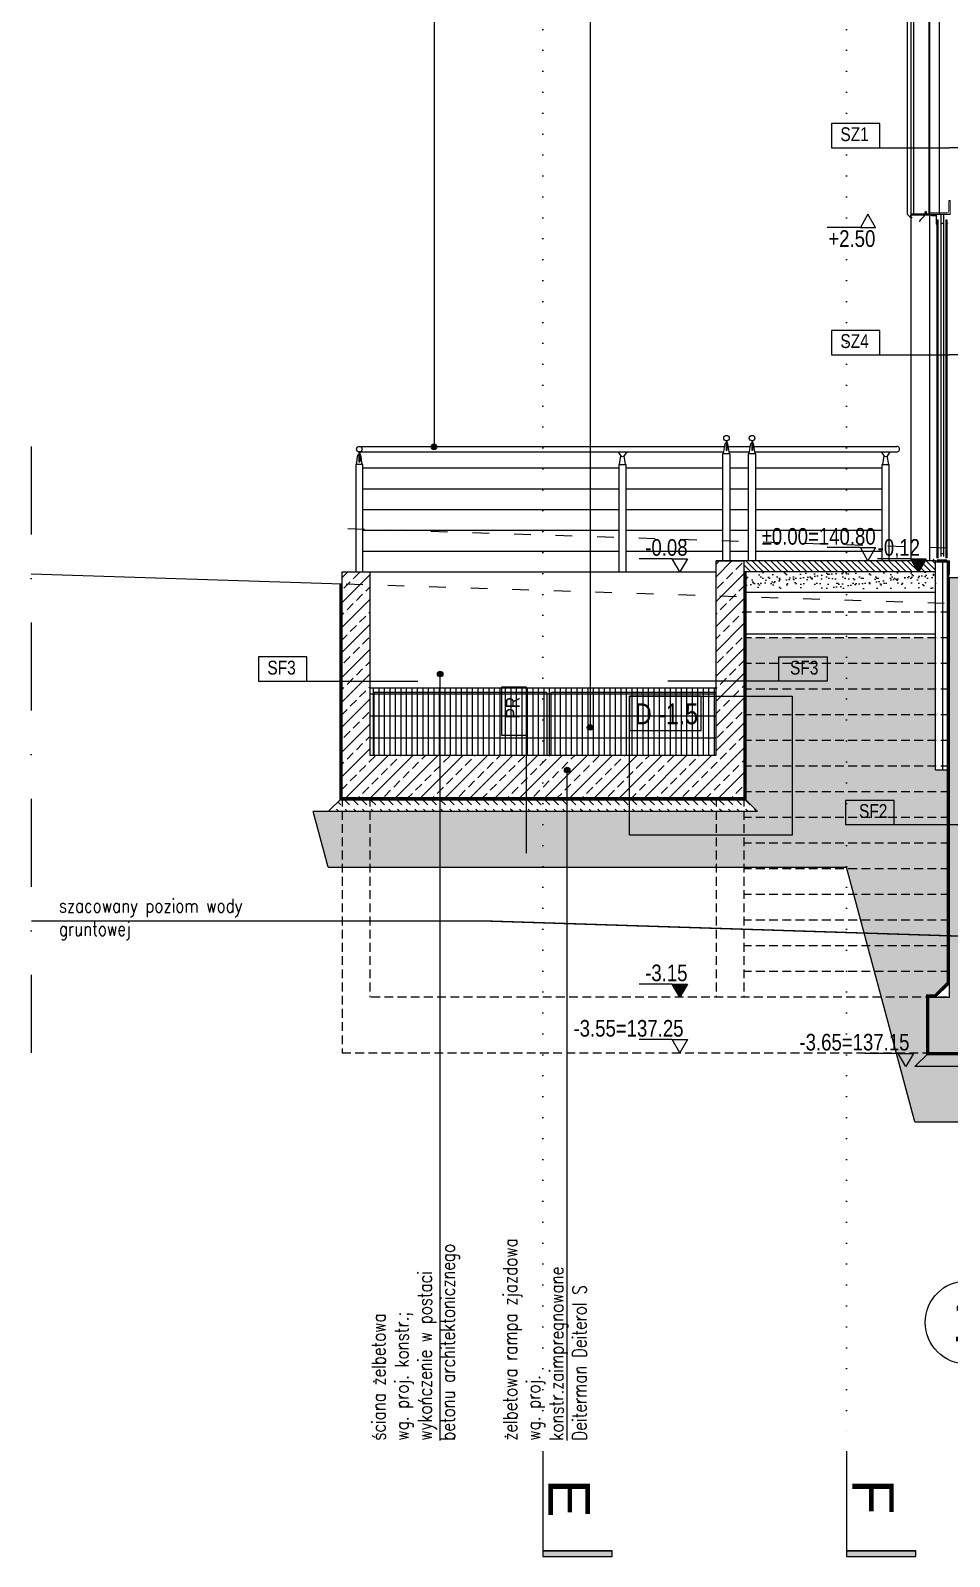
# Model space of a CAD drawing. Header units: millimetres. Extents: x 58205 to 122423, y 1055 to 94479.
# Drawn here: x 68170 to 68833, y 18461 to 19562 of the extents above; entities that cross this region are included whole.
import ezdxf

# ---------------------------------------------------------------- set-up
doc = ezdxf.new("R2010")
doc.units = ezdxf.units.MM
for name, pattern in [('ACAD_ISO03W100', [30, 12, -18]), ('ACAD_ISO07W100', [3, 0, -3]), ('DASHDOT', [25.4, 12.7, -6.35, 0, -6.35]), ('DASHED', [0.75, 0.5, -0.25]), ('HIDDEN', [9.525, 6.35, -3.175])]:
    doc.linetypes.add(name, pattern=pattern)
for name, color, linetype in [('+48_CIENKIE', 253, 'Continuous'), ('+48_HACZE', 253, 'Continuous'), ('+48_IZOLACJE', 4, 'Continuous'), ('+48_KOTY', 3, 'Continuous'), ('+48_MEBLE', 251, 'Continuous'), ('+48_OPISY', 3, 'Continuous'), ('+48_OPISY_ŚCIAN', 3, 'Continuous'), ('+48_OSIE', 8, 'Continuous'), ('+48_WEŁNA', 252, 'Continuous'), ('+48_WIDOK', 5, 'Continuous'), ('+48_ŻELBET', 242, 'Continuous'), ('1', 7, 'Continuous'), ('_przerywane', 8, 'DASHED'), ('SCHODY_', 2, 'Continuous'), ('WYMIARY', 6, 'Continuous')]:
    doc.layers.add(name, color=color, linetype=linetype)
doc.layers.add('m1-działowe', color=3, linetype='Continuous', lineweight=13)
doc.layers.add('SL', color=4, linetype='Continuous', lineweight=25)
doc.styles.get("Standard").update_dxf_attribs({"font": 'ARIAL.TTF'})
doc.styles.add('WRP_ARIAL', font='ARIAL.TTF', dxfattribs={"width": 0.8})
doc.linetypes.add('BATTING', pattern='A,0.00254,-2.54,[134,ltypeshp.shx,S=2.54,R=0,X=-2.54,Y=0],-5.08,[134,ltypeshp.shx,S=2.54,R=180,X=2.54,Y=0],-2.54', length=10.16254)
doc.linetypes.add('ZIGZAG', pattern='A,0.00254,-5.08,[131,ltypeshp.shx,S=5.08,R=0,X=-5.08,Y=0],-10.16,[131,ltypeshp.shx,S=5.08,R=180,X=5.08,Y=0],-5.08', length=20.32254)
pattern_1 = [(45, (5e-05, 4528.683), (-8.9802561, 8.9802561), []), (45, (8.98, 4528.683), (-8.9802561, 8.9802561), [6.35, -3.175])]
pattern_2 = [(135, (5e-05, 12723.3625), (-6.28617928, 4e-16), [4.445, -4.445])]

# ---------------------------------------------------------------- blocks, each defined once
blk = doc.blocks.new('SCIANA')
at = {"layer": '+48_OPISY_ŚCIAN', "ltscale": 5}
blk.add_line((-25, 0), (25, 0), dxfattribs=at)
blk.add_lwpolyline([(-60, 0), (-25, 0), (-25, 17.5), (-60, 17.5)], close=True, dxfattribs=at)
at = {"layer": '+48_OPISY_ŚCIAN', "ltscale": 5, "style": 'WRP_ARIAL', "width": 0.8}
blk.add_attdef('TYP', (-53.6, 4.8), '', height=10, dxfattribs=at)
blk = doc.blocks.new('OZN_OSI')
at = {"layer": '+48_OSIE', "linetype": 'Continuous', "ltscale": 5}
blk.add_circle((0, -30), 30, dxfattribs=at)
at = {"layer": '+48_OSIE', "linetype": 'Continuous', "ltscale": 5, "style": 'WRP_ARIAL', "width": 0.8}
blk.add_attdef('NR', (-23.3, -43.5), '', height=30, dxfattribs=at)
blk = doc.blocks.new('koty')
at = {"layer": '+48_KOTY', "color": 3, "ltscale": 5}
blk.add_line((70403.15, 11224.99), (70423.15, 11224.99), dxfattribs=at)
blk.add_lwpolyline([(70398.6, 11217.11), (70403.15, 11224.99), (70394.05, 11224.99)], close=True, dxfattribs=at)
at = {"layer": '+48_KOTY', "color": 3, "style": 'WRP_ARIAL', "width": 0.8}
blk.add_attdef('POZIOM', (70403.19, 11226.78), '', height=10, dxfattribs=at)

msp = doc.modelspace()

# ---------------------------------------------------------------- hatches: boundary and pattern name
at = {"layer": '+48_CIENKIE'}
h = msp.add_hatch(dxfattribs=at)
h.set_pattern_fill('GRATE', color=256, scale=5, angle=90, style=0)
h.set_pattern_definition([(90, (5e-05, 2351.1803), (-3.96875, 5e-15), []), (180, (5e-05, 2351.18), (-2e-14, -15.875), [])])
h.paths.add_polyline_path([(68414.484, 19039.201), (68664.488, 19039.201), (68664.488, 19087.451), (68414.484, 19087.451)])
at = {"layer": '+48_HACZE', "linetype": 'Continuous'}
h = msp.add_hatch(dxfattribs=at)
h.set_pattern_fill('ANSI33', color=256, scale=2, style=0)
h.set_pattern_definition(pattern_1)
h.paths.add_polyline_path([(68684.484, 19179.451), (68684.484, 19008.424), (68394.484, 19008.424), (68394.484, 19171.451), (68414.484, 19171.451), (68414.484, 19039.201), (68664.488, 19039.201), (68664.488, 19179.451)])
at = {"layer": '+48_HACZE'}
h = msp.add_hatch(dxfattribs=at)
h.set_pattern_fill('ANSI31', color=256, angle=90, style=0)
h.set_pattern_definition([(135, (5e-05, 4528.6835), (-2.24506403, -2.24506403), [])])
h.paths.add_polyline_path([(68684.484, 19179.451), (68684.484, 19171.451), (68822.984, 19171.451), (68822.984, 19179.451)])
at = {"layer": '+48_HACZE', "ltscale": 0.3}
h = msp.add_hatch(dxfattribs=at)
h.set_pattern_fill('AR-SAND', color=256, scale=0.15, style=0)
h.set_pattern_definition([(37.5, (5e-05, 12723.3625), (-0.2400047, 7.34119856), [0, -5.7912, 0, -6.477, 0, -6.19125]), (7.5, (5e-05, 12723.362), (6.7428492, 10.7523765), [0, -3.1242, 0, -5.2197, 0, -2.00025]), (327.5, (-4.686, 12723.3625), (11.86488555, 0.02155777), [0, -1.905, 0, -6.858, 0, -8.9535]), (317.5, (-4.686, 12723.362), (11.4533468, 3.3439398), [0, -0.9525, 0, -4.4958, 0, -5.1435])])
h.paths.add_polyline_path([(68685.984, 19160.922), (68685.984, 19159.451), (68822.984, 19159.451), (68822.984, 19160.922)])
h.paths.add_polyline_path([(68822.984, 19171.451), (68685.984, 19171.451), (68685.984, 19160.922), (68822.984, 19160.922)])
at = {"layer": '+48_HACZE', "linetype": 'Continuous'}
h = msp.add_hatch(dxfattribs=at)
h.set_pattern_fill('ANSI33', color=256, scale=2, style=0)
h.set_pattern_definition(pattern_1)
h.paths.add_polyline_path([(71252.984, 19167.451), (71277.984, 19167.451), (71277.984, 18864.451), (71292.984, 18864.451), (71292.984, 18824.451), (68817.984, 18824.451), (68817.984, 18864.451), (68832.984, 18864.451), (68832.984, 19167.451), (68857.984, 19167.451), (68857.984, 18864.451), (71252.984, 18864.451)])
at = {"layer": '+48_HACZE', "ltscale": 0.15}
h = msp.add_hatch(dxfattribs=at)
h.set_pattern_fill('AR-SAND', color=256, scale=0.5, style=0)
h.set_pattern_definition([(37.5, (5e-05, 4528.683), (-0.8000156, 24.470662), [0, -19.304, 0, -21.59, 0, -20.6375]), (7.5, (5e-05, 4528.683), (22.476164, 35.841255), [0, -10.414, 0, -17.399, 0, -6.6675]), (327.5, (-15.62, 4528.683), (39.5496185, 0.071859), [0, -6.35, 0, -22.86, 0, -29.845]), (317.5, (-15.62, 4528.683), (38.177823, 11.146466), [0, -3.175, 0, -14.986, 0, -17.145])])
h.paths.add_polyline_path([(71334.746, 18828.842), (71334.187, 18828.86, -0.24936379), (71325.896, 18824.451), (71312.657, 18824.451), (71312.657, 18802.01), (71265.484, 18802.01), (71265.484, 18774.451), (71320.171, 18774.451)])
h.paths.add_polyline_path([(71312.657, 18824.451), (71293.984, 18824.451), (71293.984, 18823.451), (71302.984, 18814.451), (71265.484, 18814.451), (71265.484, 18802.01), (71312.657, 18802.01)])
h.paths.add_polyline_path([(71265.484, 18814.451), (71185.332, 18814.451), (71185.332, 18802.01), (71265.484, 18802.01)], flags=17)
h.paths.add_polyline_path([(71265.484, 18802.01), (71185.332, 18802.01), (71185.332, 18814.451), (70685.484, 18814.451), (70685.484, 18774.451), (71265.484, 18774.451)])
h.paths.add_polyline_path([(70685.484, 18814.451), (70553.376, 18814.451), (70513.376, 18774.451), (70685.484, 18774.451)])
h.paths.add_polyline_path([(70539.234, 18814.451), (70479.234, 18814.451), (70479.234, 18814.451), (70429.234, 18814.451), (70369.234, 18814.451), (70399.234, 18784.451), (70509.234, 18784.451)], flags=17)
h.paths.add_polyline_path([(70553.376, 18814.451), (70539.234, 18814.451), (70509.234, 18784.451), (70399.234, 18784.451), (70369.234, 18814.451), (70355.091, 18814.451), (70395.091, 18774.451), (70513.376, 18774.451)])
h.paths.add_polyline_path([(70355.091, 18814.451), (70225.484, 18814.451), (70225.484, 18774.451), (70395.091, 18774.451)])
h.paths.add_polyline_path([(70225.484, 18814.451), (69717.126, 18814.451), (69705.484, 18802.809), (69705.484, 18774.451), (70225.484, 18774.451)])
h.paths.add_polyline_path([(69705.484, 18802.809), (69677.126, 18774.451), (69705.484, 18774.451)])
h.paths.add_polyline_path([(69705.484, 18802.809), (69705.484, 18814.451), (69702.984, 18814.451), (69672.984, 18784.451), (69532.984, 18784.451), (69502.984, 18814.451), (69488.841, 18814.451), (69528.841, 18774.451), (69677.126, 18774.451)])
h.paths.add_polyline_path([(69717.126, 18814.451), (69705.484, 18814.451), (69705.484, 18802.809)])
h.paths.add_polyline_path([(69702.984, 18814.451), (69642.984, 18814.451), (69642.984, 18814.451), (69562.984, 18814.451), (69502.984, 18814.451), (69532.984, 18784.451), (69672.984, 18784.451)], flags=17)
h.paths.add_polyline_path([(69488.841, 18814.451), (69285.484, 18814.451), (69285.484, 18774.451), (69528.841, 18774.451)])
h.paths.add_polyline_path([(69285.484, 18814.451), (68845.484, 18814.451), (68845.484, 18774.451), (69285.484, 18774.451)])
h.paths.add_polyline_path([(68845.484, 18814.451), (68807.984, 18814.451), (68816.965, 18823.432), (68816.965, 18824.451), (68794.586, 18824.451), (68807.984, 18774.451), (68845.484, 18774.451)])
h.paths.add_polyline_path([(68816.984, 18864.451), (68783.868, 18864.451), (68794.586, 18824.451), (68816.965, 18824.451)])
h.paths.add_polyline_path([(68831.984, 18882.98), (68778.903, 18882.98), (68783.868, 18864.451), (68816.984, 18864.451), (68816.984, 18865.451), (68822.569, 18865.451), (68831.984, 18874.865)])
h.paths.add_polyline_path([(68831.984, 18901.51), (68773.938, 18901.51), (68778.903, 18882.98), (68831.984, 18882.98)])
h.paths.add_polyline_path([(68831.984, 18908.837), (68771.457, 18910.772), (68773.938, 18901.51), (68831.984, 18901.51)])
h.paths.add_polyline_path([(68831.984, 18920.039), (68768.973, 18920.039), (68771.457, 18910.772), (68831.984, 18908.837)])
h.paths.add_polyline_path([(68831.984, 18938.569), (68764.008, 18938.569), (68768.973, 18920.039), (68831.984, 18920.039)])
h.paths.add_polyline_path([(68831.984, 18957.098), (68759.043, 18957.098), (68764.008, 18938.569), (68831.984, 18938.569)])
h.paths.add_polyline_path([(68831.984, 18975.627), (68684.484, 18975.627), (68684.484, 18958.424), (68758.688, 18958.424), (68759.043, 18957.098), (68831.984, 18957.098)])
h.paths.add_polyline_path([(68831.984, 18994.157), (68719.517, 18994.157), (68719.517, 18981.501), (68684.484, 18981.501), (68684.484, 18975.627), (68831.984, 18975.627)])
h.paths.add_polyline_path([(68831.984, 19012.686), (68719.517, 19012.686), (68719.517, 18994.157), (68831.984, 18994.157)])
h.paths.add_polyline_path([(68831.984, 19028.484), (68822.984, 19028.484), (68822.984, 19031.216), (68719.517, 19031.216), (68719.517, 19012.686), (68831.984, 19012.686)])
h.paths.add_polyline_path([(68822.984, 19049.745), (68719.517, 19049.745), (68719.517, 19031.216), (68822.984, 19031.216)])
h.paths.add_polyline_path([(68822.984, 19068.274), (68719.517, 19068.274), (68719.517, 19049.745), (68822.984, 19049.745)])
h.paths.add_polyline_path([(68822.984, 19086.804), (68685.484, 19086.804), (68685.484, 19081.613), (68719.517, 19081.613), (68719.517, 19068.274), (68822.984, 19068.274)])
h.paths.add_polyline_path([(68822.984, 19105.333), (68685.484, 19105.333), (68685.484, 19086.804), (68822.984, 19086.804)])
h.paths.add_polyline_path([(68822.984, 19123.863), (68685.484, 19123.863), (68685.484, 19105.333), (68822.984, 19105.333)])
h.paths.add_polyline_path([(68719.517, 19081.613), (68685.484, 19081.613), (68685.484, 19068.274), (68719.517, 19068.274)])
h.paths.add_polyline_path([(68719.517, 19068.274), (68685.484, 19068.274), (68685.484, 19049.745), (68719.517, 19049.745)])
h.paths.add_polyline_path([(68719.517, 19049.745), (68685.484, 19049.745), (68685.484, 19031.216), (68719.517, 19031.216)])
h.paths.add_polyline_path([(68719.517, 19031.216), (68685.484, 19031.216), (68685.484, 19012.686), (68719.517, 19012.686)])
h.paths.add_polyline_path([(68719.517, 19012.686), (68685.484, 19012.686), (68685.484, 19007.424), (68694.484, 18998.424), (68684.484, 18998.424), (68684.484, 18994.157), (68719.517, 18994.157)])
h.paths.add_polyline_path([(68719.517, 18994.157), (68684.484, 18994.157), (68684.484, 18981.501), (68719.517, 18981.501)], flags=17)
h.paths.add_polyline_path([(68684.484, 18981.501), (68664.484, 18981.501), (68664.484, 18958.424), (68684.484, 18958.424)])
h.paths.add_polyline_path([(68684.484, 18998.424), (68664.484, 18998.424), (68664.484, 18981.501), (68684.484, 18981.501)])
h.paths.add_polyline_path([(68664.484, 18998.424), (68602.044, 18998.424), (68602.044, 18981.501), (68664.484, 18981.501)])
h.paths.add_polyline_path([(68664.484, 18981.501), (68602.044, 18981.501), (68602.044, 18998.424), (68414.484, 18998.424), (68414.484, 18958.424), (68664.484, 18958.424)])
h.paths.add_polyline_path([(68414.484, 18998.424), (68394.484, 18998.424), (68394.484, 18958.424), (68414.484, 18958.424)])
h.paths.add_polyline_path([(68394.484, 18998.424), (68384.484, 18998.424), (68373.766, 18998.424), (68384.484, 18958.424), (68394.484, 18958.424)])
at = {"layer": '+48_HACZE'}
h = msp.add_hatch(dxfattribs=at)
h.set_pattern_fill('DASH', color=256, scale=1.4, angle=135, style=0)
h.set_pattern_definition(pattern_2)
h.paths.add_polyline_path([(68694.484, 18998.424), (68384.484, 18998.424), (68394.484, 19008.424), (68684.484, 19008.424)])
h = msp.add_hatch(dxfattribs=at)
h.set_pattern_fill('DASH', color=256, scale=1.4, angle=135, style=0)
h.set_pattern_definition(pattern_2)
edge = h.paths.add_edge_path()
edge.add_line((68817.984, 18824.451), (68807.984, 18814.451))
edge.add_line((68807.984, 18814.451), (71302.984, 18814.451))
edge.add_line((71302.984, 18814.451), (71292.984, 18824.451))
edge.add_line((71292.984, 18824.451), (68817.984, 18824.451))
at = {"layer": '+48_KOTY', "ltscale": 2}
h = msp.add_hatch(color=3, dxfattribs=at)
h.paths.add_polyline_path([(68813.369, 19176.268), (68816.049, 19180.911), (68805.129, 19180.911), (68807.81, 19176.268)])
h.paths.add_polyline_path([(68812.676, 19175.068), (68813.369, 19176.268), (68807.81, 19176.268), (68808.503, 19175.068)])
h.paths.add_polyline_path([(68810.589, 19171.454), (68812.676, 19175.068), (68808.503, 19175.068)])
h = msp.add_hatch(color=3, dxfattribs=at)
h.paths.add_polyline_path([(68635.551, 18869.268), (68632.871, 18873.911), (68643.791, 18873.911), (68641.11, 18869.268)])
h.paths.add_polyline_path([(68636.244, 18868.068), (68635.551, 18869.268), (68641.11, 18869.268), (68640.417, 18868.068)])
h.paths.add_polyline_path([(68638.331, 18864.454), (68636.244, 18868.068), (68640.417, 18868.068)])
at = {"layer": '+48_OPISY'}
h = msp.add_hatch(color=256, dxfattribs=at)
edge = h.paths.add_edge_path()
edge.add_arc((68460.888, 19261.661), 2, 810, 1170, ccw=False)
h = msp.add_hatch(color=256, dxfattribs=at)
edge = h.paths.add_edge_path()
edge.add_arc((68465.345, 19097.658), 2, 810, 1170, ccw=False)
h = msp.add_hatch(color=256, dxfattribs=at)
edge = h.paths.add_edge_path()
edge.add_arc((68573.528, 19059.205), 2, 810, 1170, ccw=False)
h = msp.add_hatch(color=256, dxfattribs=at)
edge = h.paths.add_edge_path()
edge.add_arc((68557.008, 19028.378), 2, 810, 1170, ccw=False)
at = {"layer": '+48_OPISY', "ltscale": 5}
for points in [[(68539.484, 18460.913), (68589.484, 18460.913), (68589.484, 18464.913), (68539.484, 18464.913)], [(68758.734, 18460.913), (68808.734, 18460.913), (68808.734, 18464.913), (68758.734, 18464.913)]]:
    msp.add_hatch(color=256, dxfattribs=at).paths.add_polyline_path(points)
at = {"layer": 'WYMIARY'}
h = msp.add_hatch(dxfattribs=at)
h.set_pattern_fill('AR-CONC', color=256, scale=0.0005, style=0)
h.set_pattern_definition([(50, (68728.195546, 19369.382226), (0.091092334, -0.007969543), [0.009525, -0.104775]), (355, (68728.19555, 19369.38223), (-0.01762141, 0.09552832), [0.00762, -0.08382]), (100.451, (68728.20314, 19369.38156), (0.07347125, 0.087558344), [0.008095, -0.089045]), (46.1842, (68728.19555, 19369.40763), (0.13553952, -0.02102116), [0.0142875, -0.1571625]), (96.6356, (68728.20684, 19369.40587), (0.11870212, 0.12371278), [0.0121425, -0.1335675]), (351.184, (68728.19555, 19369.40763), (0.1187023, 0.12371256), [0.01143, -0.12573]), (21, (68728.208246, 19369.401276), (0.07580744, -0.05113276), [0.009525, -0.104775]), (326, (68728.20825, 19369.40128), (0.030901014, 0.09209398), [0.00762, -0.08382]), (71.4514, (68728.21456, 19369.397015), (0.106708245, 0.04096143), [0.008095, -0.089045]), (37.5, (68728.195546, 19369.382226), (0.001544302, 0.042277519), [0, -0.082804, 0, -0.08509, 0, -0.0841375]), (7.5, (68728.195546, 19369.382226), (0.033409831, 0.050090287), [0, -0.048514, 0, -0.080899, 0, -0.0320675]), (327.5, (68728.167225, 19369.382226), (0.067795298, -0.002864372), [0, -0.03175, 0, -0.09906, 0, -0.131445]), (317.5, (68728.154525, 19369.382226), (0.07406459, 0.012713246), [0, -0.041275, 0, -0.065786, 0, -0.093345])])
h.paths.add_polyline_path([(68823.882, 19423.859, 0.08275169), (68823.672, 19423.77), (68823.672, 19423.71), (68823.589, 19423.121), (68823.667, 19423.121), (68823.667, 19423.026), (68823.61, 19422.926, -0.22266953), (68824.182, 19423.064), (68824.182, 19423.864, 0.05450416), (68824.032, 19423.878), (68824.032, 19423.489, -0.28556481), (68823.732, 19423.044, 0.12407522), (68823.882, 19423.489)])
h.paths.add_polyline_path([(68824.032, 19423.489), (68824.032, 19423.878, 0.05463657), (68823.882, 19423.859), (68823.882, 19423.489, -0.12407522), (68823.732, 19423.044, 0.28556481)], flags=17)
h = msp.add_hatch(dxfattribs=at)
h.set_pattern_fill('AR-CONC', color=256, scale=0.0005, style=0)
h.set_pattern_definition([(130, (68927.068605, 19369.382226), (-0.091092334, -0.007969543), [0.009525, -0.104775]), (185, (68927.0686, 19369.38223), (0.01762141, 0.09552832), [0.00762, -0.08382]), (79.549, (68927.06101, 19369.38156), (-0.07347125, 0.087558344), [0.008095, -0.089045]), (133.8158, (68927.0686, 19369.40763), (-0.13553952, -0.02102116), [0.0142875, -0.1571625]), (83.3644, (68927.05731, 19369.40587), (-0.11870212, 0.12371278), [0.0121425, -0.1335675]), (188.816, (68927.0686, 19369.40763), (-0.1187023, 0.12371256), [0.01143, -0.12573]), (159, (68927.055905, 19369.401276), (-0.07580744, -0.05113276), [0.009525, -0.104775]), (214, (68927.0559, 19369.40128), (-0.030901014, 0.09209398), [0.00762, -0.08382]), (108.5486, (68927.04959, 19369.397015), (-0.106708245, 0.04096143), [0.008095, -0.089045]), (142.5, (68927.068605, 19369.382226), (-0.001544302, 0.042277519), [0, -0.082804, 0, -0.08509, 0, -0.0841375]), (172.5, (68927.068605, 19369.382226), (-0.033409831, 0.050090287), [0, -0.048514, 0, -0.080899, 0, -0.0320675]), (212.5, (68927.096926, 19369.382226), (-0.067795298, -0.002864372), [0, -0.03175, 0, -0.09906, 0, -0.131445]), (222.5, (68927.109626, 19369.382226), (-0.07406459, 0.012713246), [0, -0.041275, 0, -0.065786, 0, -0.093345])])
h.paths.add_polyline_path([(68831.382, 19423.859, -0.08275169), (68831.592, 19423.77), (68831.592, 19423.71), (68831.675, 19423.121), (68831.597, 19423.121), (68831.597, 19423.026), (68831.654, 19422.926, 0.22266953), (68831.082, 19423.064), (68831.082, 19423.864, -0.05450416), (68831.232, 19423.878), (68831.232, 19423.489, 0.28556481), (68831.532, 19423.044, -0.12407522), (68831.382, 19423.489)])
h.paths.add_polyline_path([(68831.232, 19423.489), (68831.232, 19423.878, -0.05463657), (68831.382, 19423.859), (68831.382, 19423.489, 0.12407522), (68831.532, 19423.044, -0.28556481)], flags=17)
h = msp.add_hatch(dxfattribs=at)
h.set_pattern_fill('AR-CONC', color=256, scale=0.0005, style=0)
h.set_pattern_definition([(50, (68728.197084, 19144.38363), (0.091092334, -0.007969543), [0.009525, -0.104775]), (355, (68728.19708, 19144.38363), (-0.01762141, 0.09552832), [0.00762, -0.08382]), (100.451, (68728.204675, 19144.382965), (0.07347125, 0.087558344), [0.008095, -0.089045]), (46.1842, (68728.19708, 19144.40903), (0.13553952, -0.02102116), [0.0142875, -0.1571625]), (96.6356, (68728.20838, 19144.40728), (0.11870212, 0.12371278), [0.0121425, -0.1335675]), (351.184, (68728.19708, 19144.40903), (0.1187023, 0.12371256), [0.01143, -0.12573]), (21, (68728.209784, 19144.40268), (0.07580744, -0.05113276), [0.009525, -0.104775]), (326, (68728.20978, 19144.40268), (0.03090101, 0.09209398), [0.00762, -0.08382]), (71.4514, (68728.2161, 19144.39842), (0.106708245, 0.04096143), [0.008095, -0.089045]), (37.5, (68728.197084, 19144.38363), (0.001544302, 0.042277519), [0, -0.082804, 0, -0.08509, 0, -0.0841375]), (7.5, (68728.197084, 19144.38363), (0.033409831, 0.050090287), [0, -0.048514, 0, -0.080899, 0, -0.0320675]), (327.5, (68728.168763, 19144.38363), (0.067795298, -0.002864372), [0, -0.03175, 0, -0.09906, 0, -0.131445]), (317.5, (68728.156063, 19144.38363), (0.07406459, 0.012713246), [0, -0.041275, 0, -0.065786, 0, -0.093345])])
h.paths.add_polyline_path([(68824.184, 19184.744, -0.19817717), (68823.626, 19184.479), (68823.684, 19184.379), (68823.684, 19184.279), (68823.604, 19184.279), (68823.684, 19183.779, 0.10395376), (68824.184, 19183.719)])
h = msp.add_hatch(dxfattribs=at)
h.set_pattern_fill('AR-CONC', color=256, scale=0.0005, style=0)
h.set_pattern_definition([(130, (68927.07014, 19144.38363), (-0.091092334, -0.007969543), [0.009525, -0.104775]), (185, (68927.07014, 19144.38363), (0.01762141, 0.09552832), [0.00762, -0.08382]), (79.549, (68927.06255, 19144.382965), (-0.07347125, 0.087558344), [0.008095, -0.089045]), (133.8158, (68927.07014, 19144.40903), (-0.13553952, -0.02102116), [0.0142875, -0.1571625]), (83.3644, (68927.05885, 19144.40728), (-0.11870212, 0.12371278), [0.0121425, -0.1335675]), (188.816, (68927.07014, 19144.40903), (-0.1187023, 0.12371256), [0.01143, -0.12573]), (159, (68927.05744, 19144.40268), (-0.07580744, -0.05113276), [0.009525, -0.104775]), (214, (68927.05744, 19144.40268), (-0.03090101, 0.09209398), [0.00762, -0.08382]), (108.5486, (68927.05113, 19144.39842), (-0.106708245, 0.04096143), [0.008095, -0.089045]), (142.5, (68927.070143, 19144.38363), (-0.001544302, 0.042277519), [0, -0.082804, 0, -0.08509, 0, -0.0841375]), (172.5, (68927.070143, 19144.38363), (-0.033409831, 0.050090287), [0, -0.048514, 0, -0.080899, 0, -0.0320675]), (212.5, (68927.098464, 19144.38363), (-0.067795298, -0.002864372), [0, -0.03175, 0, -0.09906, 0, -0.131445]), (222.5, (68927.111164, 19144.38363), (-0.07406459, 0.012713246), [0, -0.041275, 0, -0.065786, 0, -0.093345])])
h.paths.add_polyline_path([(68831.084, 19184.744, 0.19817717), (68831.641, 19184.479), (68831.583, 19184.379), (68831.583, 19184.279), (68831.663, 19184.279), (68831.583, 19183.779, -0.10395376), (68831.084, 19183.719)])

# ---------------------------------------------------------------- linework, layer by layer
at = {"layer": '+48_CIENKIE'}
for p, q in [((68542.234, 19084.451), (68542.234, 19039.201)), ((68545.234, 19084.451), (68545.234, 19039.201))]:
    msp.add_line(p, q, dxfattribs=at)
for points in [[(68664.488, 19087.451), (68414.484, 19087.451)], [(68542.234, 19084.451), (68417.484, 19084.451), (68417.484, 19039.201)], [(68664.488, 19084.451), (68545.234, 19084.451)]]:
    msp.add_lwpolyline(points, dxfattribs=at)
at = {"layer": '+48_HACZE'}
for p, q in [((68807.234, 19429.151), (68807.734, 19429.151)), ((68807.234, 19429.051), (68807.734, 19429.051)), ((68808.034, 19429.151), (68810.534, 19429.151)), ((68808.034, 19429.051), (68810.534, 19429.051)), ((68810.834, 19429.151), (68811.334, 19429.151)), ((68810.834, 19429.051), (68811.334, 19429.051)), ((68811.634, 19429.151), (68812.134, 19429.151)), ((68811.634, 19429.051), (68812.134, 19429.051)), ((68812.434, 19429.151), (68812.934, 19429.151)), ((68812.434, 19429.051), (68812.934, 19429.051)), ((68813.234, 19429.151), (68813.734, 19429.151)), ((68813.234, 19429.051), (68813.734, 19429.051)), ((68814.034, 19429.151), (68814.534, 19429.151)), ((68814.034, 19429.051), (68814.534, 19429.051)), ((68814.834, 19429.151), (68815.334, 19429.151)), ((68814.834, 19429.051), (68815.334, 19429.051)), ((68816.056, 19431.487), (68814.896, 19430.537)), ((68815.634, 19429.151), (68816.134, 19429.151)), ((68815.634, 19429.051), (68816.134, 19429.051)), ((68816.056, 19431.487), (68816.499, 19430.054)), ((68816.434, 19429.151), (68816.934, 19429.151)), ((68816.434, 19429.051), (68816.934, 19429.051)), ((68817.234, 19429.151), (68817.734, 19429.151)), ((68817.234, 19429.051), (68817.734, 19429.051)), ((68818.484, 19429.051), (68818.484, 19179.451))]:
    msp.add_line(p, q, dxfattribs=at)
at = {"layer": '+48_HACZE', "color": 7}
msp.add_line((68832.484, 19434.049), (68832.401, 19434.162), dxfattribs=at)
at = {"layer": '+48_HACZE', "ltscale": 0.3}
for p, q in [((68822.984, 19156.451), (68684.484, 19156.451)), ((68822.984, 19126.451), (68684.484, 19126.451))]:
    msp.add_line(p, q, dxfattribs=at)
at = {"layer": '+48_HACZE', "color": 251, "linetype": 'HIDDEN'}
for p, q in [((68832.984, 19142.392), (68684.484, 19142.392)), ((68832.984, 19123.863), (68684.484, 19123.863)), ((68832.984, 19105.333), (68684.484, 19105.333)), ((68832.984, 19086.804), (68684.484, 19086.804)), ((68832.984, 19068.274), (68684.484, 19068.274)), ((68832.984, 19049.745), (68684.484, 19049.745)), ((68832.984, 19031.216), (68684.484, 19031.216)), ((68394.484, 19008.424), (68394.484, 18824.451)), ((68414.484, 19008.424), (68414.484, 18864.451)), ((68664.484, 19008.424), (68664.484, 18864.451)), ((68832.984, 19012.686), (68684.484, 19012.686)), ((68684.484, 19008.424), (68684.484, 18864.451)), ((68832.984, 18994.157), (68684.484, 18994.157)), ((68832.984, 18975.627), (68684.484, 18975.627)), ((68832.984, 18957.098), (68684.484, 18957.098)), ((68832.984, 18938.569), (68684.484, 18938.569)), ((68832.984, 18920.039), (68684.484, 18920.039)), ((68832.984, 18901.51), (68684.484, 18901.51)), ((68832.984, 18882.98), (68684.484, 18882.98)), ((68831.484, 18864.451), (68414.484, 18864.451)), ((68394.484, 18824.451), (68816.984, 18824.451))]:
    msp.add_line(p, q, dxfattribs=at)
at = {"layer": '+48_HACZE', "ltscale": 0.15}
for p, q in [((68384.484, 18958.424), (68373.766, 18998.424)), ((68384.484, 18998.424), (68373.766, 18998.424)), ((68807.984, 18774.451), (68758.688, 18958.424))]:
    msp.add_line(p, q, dxfattribs=at)
at = {"layer": '+48_HACZE', "linetype": 'ACAD_ISO03W100'}
for points in [[(71289.259, 19110.209), (68395.759, 19202.509)], [(71287.984, 19070.229), (68394.484, 19162.529)]]:
    msp.add_lwpolyline(points, dxfattribs=at)
at = {"layer": '+48_HACZE', "ltscale": 0.15}
for points in [[(68384.484, 18958.424), (68758.688, 18958.424)], [(68807.984, 18774.451), (71320.171, 18774.451)]]:
    msp.add_lwpolyline(points, dxfattribs=at)
at = {"layer": '+48_HACZE'}
msp.add_open_spline([(68811.599, 19424.029), (68811.712, 19424.885), (68812.226, 19425.701), (68813.497, 19426.878), (68815.216, 19428.584), (68815.782, 19430.54), (68816.056, 19431.487)], degree=3, knots=[3.74295322, 3.74295322, 3.74295322, 3.74295322, 5.53930932, 6.68326527, 9.77943994, 12.68652801, 12.68652801, 12.68652801, 12.68652801], dxfattribs=at)
at = {"layer": '+48_IZOLACJE'}
for p, q in [((68817.984, 19989.451), (68817.984, 19429.451)), ((68818.484, 19429.451), (68833.484, 19429.451))]:
    msp.add_line(p, q, dxfattribs=at)
at = {"layer": '+48_IZOLACJE', "linetype": 'ACAD_ISO03W100', "ltscale": 0.1, "const_width": 0.1}
for points in [[(68805.084, 19429.401), (68806.984, 19429.401)], [(68817.984, 19429.401), (68823.484, 19429.401)], [(68823.434, 19429.401), (68823.434, 19422.908)]]:
    msp.add_lwpolyline(points, dxfattribs=at)
at = {"layer": '+48_IZOLACJE', "linetype": 'ACAD_ISO03W100', "ltscale": 0.5, "const_width": 2}
msp.add_lwpolyline([(68393.484, 19162.561), (68393.484, 19007.424), (68685.484, 19007.424), (68685.484, 19171.451)], dxfattribs=at)
at = {"layer": '+48_IZOLACJE', "linetype": 'ACAD_ISO03W100', "ltscale": 0.5}
msp.add_lwpolyline([(68831.984, 19179.451, 2, 2, 0), (68831.984, 18874.865, 2, 2, 0), (68822.569, 18865.451, 2, 2, 0), (68816.984, 18865.451, 2, 2, 0), (68816.965, 18823.451, 2, 2, 0), (71293.984, 18823.451, 2, 2, 0), (71293.984, 18865.451, 2, 2, 0), (71288.398, 18865.451, 2, 2, 0), (71278.984, 18874.865, 2, 2, 0), (71278.984, 19170.651, 0, 0, 0)], format="xyseb", dxfattribs=at)
at = {"layer": '+48_IZOLACJE'}
msp.add_lwpolyline([(68831.984, 19103.459), (68832.984, 19103.459)], dxfattribs=at)
at = {"layer": '+48_MEBLE'}
for p, q in [((68804.984, 19427.001), (68804.984, 19179.451)), ((68406.984, 19261.951), (68670.664, 19261.951)), ((68671.738, 19265.966), (68671.738, 19258.951)), ((68672.238, 19265.966), (68672.238, 19258.951)), ((68673.312, 19261.951), (68689.164, 19261.951)), ((68690.238, 19265.966), (68690.238, 19258.951)), ((68690.738, 19265.966), (68690.738, 19258.951)), ((68691.812, 19261.951), (68794.984, 19261.951)), ((68406.734, 19257.966), (68406.734, 19250.951)), ((68406.734, 19250.951), (68407.234, 19250.951)), ((68406.984, 19257.951), (68670.017, 19257.951)), ((68407.234, 19257.966), (68407.234, 19250.951)), ((68594.484, 19171.451), (68594.484, 19248.951)), ((68594.484, 19248.951), (68599.484, 19248.951)), ((68599.484, 19171.451), (68599.484, 19248.951)), ((68672.238, 19258.951), (68671.738, 19258.951)), ((68673.959, 19257.951), (68688.517, 19257.951)), ((68690.738, 19258.951), (68690.238, 19258.951)), ((68692.459, 19257.951), (68794.995, 19257.951)), ((68784.484, 19179.451), (68784.484, 19248.951)), ((68784.484, 19248.951), (68789.484, 19248.951)), ((68789.484, 19179.451), (68789.484, 19248.951)), ((68409.484, 19246.451), (68594.484, 19246.451)), ((68599.484, 19246.451), (68669.488, 19246.451)), ((68674.488, 19246.451), (68687.988, 19246.451)), ((68692.988, 19246.451), (68784.484, 19246.451)), ((68409.484, 19231.451), (68594.484, 19231.451)), ((68599.484, 19231.451), (68669.488, 19231.451)), ((68674.488, 19231.451), (68687.988, 19231.451)), ((68692.988, 19231.451), (68784.484, 19231.451)), ((68409.484, 19216.451), (68594.484, 19216.451)), ((68599.484, 19216.451), (68669.488, 19216.451)), ((68674.488, 19216.451), (68687.988, 19216.451)), ((68692.988, 19216.451), (68784.484, 19216.451)), ((68409.484, 19201.451), (68594.484, 19201.451)), ((68599.484, 19201.451), (68669.488, 19201.451)), ((68674.488, 19201.451), (68687.988, 19201.451)), ((68692.988, 19201.451), (68784.484, 19201.451)), ((68409.484, 19186.451), (68594.484, 19186.451)), ((68599.484, 19186.451), (68669.488, 19186.451)), ((68674.488, 19186.451), (68687.988, 19186.451)), ((68692.988, 19186.451), (68784.484, 19186.451))]:
    msp.add_line(p, q, dxfattribs=at)
for points in [[(68599.984, 19257.951), (68597.975, 19254.951, -0.4595573), (68595.975, 19254.951), (68593.984, 19257.951)], [(68789.984, 19257.951), (68787.975, 19254.951, -0.4595573), (68785.975, 19254.951), (68783.984, 19257.951)]]:
    msp.add_lwpolyline(points, format="xyb", dxfattribs=at)
for points in [[(68594.843, 19248.951), (68595.845, 19255.147)], [(68599.108, 19248.951), (68598.106, 19255.145)], [(68784.843, 19248.951), (68785.845, 19255.147)], [(68789.108, 19248.951), (68788.106, 19255.145)]]:
    msp.add_lwpolyline(points, dxfattribs=at)
msp.add_arc((68794.984, 19259.951), 2, 269.6712, 90.001841, dxfattribs=at)
at = {"layer": '+48_OPISY', "linetype": 'ACAD_ISO07W100', "ltscale": 5}
for p, q in [((68539.484, 20317.896), (68539.484, 18536.913)), ((68758.734, 20317.896), (68758.734, 18536.913))]:
    msp.add_line(p, q, dxfattribs=at)
at = {"layer": '+48_OPISY'}
for p, q in [((68465.345, 18544.558), (68465.345, 19097.658)), ((68557.008, 18544.558), (68557.008, 19028.378))]:
    msp.add_line(p, q, dxfattribs=at)
at = {"layer": '+48_OPISY', "ltscale": 5}
for p, q in [((68539.484, 18536.913), (68539.484, 18460.913)), ((68758.734, 18536.913), (68758.734, 18460.913)), ((68539.484, 18464.913), (68589.484, 18464.913)), ((68539.484, 18460.913), (68589.484, 18460.913)), ((68758.734, 18464.913), (68808.734, 18464.913)), ((68758.734, 18460.913), (68808.734, 18460.913))]:
    msp.add_line(p, q, dxfattribs=at)
at = {"layer": '+48_OPISY'}
for points in [[(68460.888, 19929.863), (68460.888, 19261.661)], [(68573.528, 19929.863), (68573.528, 19059.205)]]:
    msp.add_lwpolyline(points, dxfattribs=at)
at = {"layer": '+48_OPISY', "ltscale": 5}
for points in [[(68539.484, 18536.913), (68539.484, 18460.913), (68589.484, 18460.913), (68589.484, 18464.913), (68539.484, 18464.913), (68539.484, 18460.913)], [(68758.734, 18536.913), (68758.734, 18460.913), (68808.734, 18460.913), (68808.734, 18464.913), (68758.734, 18464.913), (68758.734, 18460.913)]]:
    msp.add_lwpolyline(points, dxfattribs=at)
at = {"layer": '+48_OPISY'}
for centre in [(68460.888, 19261.661), (68465.345, 19097.658), (68573.528, 19059.205), (68557.008, 19028.378)]:
    msp.add_circle(centre, 2, dxfattribs=at)
at = {"layer": '+48_OPISY_ŚCIAN'}
for p, q in [((68867.812, 19477.45), (68832.812, 19477.45)), ((68867.812, 19328.153), (68832.812, 19328.153)), ((68419.2, 19092.534), (68449.2, 19092.534)), ((68659.772, 19092.534), (68629.772, 19092.534)), ((68527.453, 19003.406), (68527.453, 18968.406))]:
    msp.add_line(p, q, dxfattribs=at)
at = {"layer": '+48_WEŁNA', "linetype": 'BATTING', "ltscale": 0.7}
msp.add_line((68825.734, 19429.451), (68825.733, 19986.451), dxfattribs=at)
at = {"layer": '+48_WEŁNA', "linetype": 'ZIGZAG', "ltscale": 0.9}
msp.add_lwpolyline([(68827.985, 19179.451), (68827.981, 19028.484)], dxfattribs=at)
at = {"layer": '+48_WIDOK'}
for p, q in [((68804.984, 19987.451), (68804.984, 19429.451)), ((68818.484, 19989.451), (68818.484, 19429.451)), ((68802.484, 19984.951), (68802.484, 19429.501)), ((68804.984, 19427.001), (68802.484, 19429.501)), ((68807.234, 19429.151), (68807.234, 19429.051)), ((68807.734, 19429.151), (68807.734, 19429.051)), ((68808.034, 19429.151), (68808.034, 19429.051)), ((68810.534, 19429.151), (68810.534, 19429.051)), ((68810.834, 19429.151), (68810.834, 19429.051)), ((68811.334, 19429.151), (68811.334, 19429.051)), ((68811.634, 19429.151), (68811.634, 19429.051)), ((68812.134, 19429.151), (68812.134, 19429.051)), ((68812.434, 19429.151), (68812.434, 19429.051)), ((68812.934, 19429.151), (68812.934, 19429.051)), ((68813.234, 19429.151), (68813.234, 19429.051)), ((68813.734, 19429.151), (68813.734, 19429.051)), ((68814.034, 19429.151), (68814.034, 19429.051)), ((68814.534, 19429.151), (68814.534, 19429.051)), ((68814.834, 19429.151), (68814.834, 19429.051)), ((68815.334, 19429.151), (68815.334, 19429.051)), ((68815.634, 19429.151), (68815.634, 19429.051)), ((68816.134, 19429.151), (68816.134, 19429.051)), ((68816.434, 19429.151), (68816.434, 19429.051)), ((68816.934, 19429.151), (68816.934, 19429.051)), ((68817.234, 19429.151), (68817.234, 19429.051)), ((68817.734, 19429.151), (68817.734, 19429.051)), ((68817.984, 19429.351), (68817.984, 19429.251)), ((68818.284, 19429.351), (68818.384, 19429.351)), ((68671.738, 19263.951), (68670.988, 19263.951)), ((68672.988, 19263.951), (68672.238, 19263.951)), ((68690.238, 19263.951), (68689.488, 19263.951)), ((68691.488, 19263.951), (68690.738, 19263.951)), ((68405.984, 19255.951), (68406.734, 19255.951)), ((68407.234, 19255.951), (68407.984, 19255.951)), ((68414.484, 19171.451), (68664.488, 19171.451)), ((68822.984, 19179.451), (68664.488, 19179.451)), ((68664.488, 19171.451), (68664.488, 19179.451)), ((68822.984, 19171.451), (68684.484, 19171.451)), ((68394.484, 19162.529), (68170.126, 19169.686)), ((68822.984, 19028.484), (68831.984, 19028.484)), ((68822.984, 18864.451), (68832.984, 18874.451)), ((68807.984, 18814.451), (68817.984, 18824.451))]:
    msp.add_line(p, q, dxfattribs=at)
at = {"layer": '+48_WIDOK', "color": 2}
for p, q in [((68806.984, 19987.451), (68806.984, 19429.451)), ((68817.984, 19429.451), (68804.984, 19429.451))]:
    msp.add_line(p, q, dxfattribs=at)
at = {"layer": '+48_WIDOK', "linetype": 'DASHDOT', "ltscale": 5}
msp.add_line((68170.126, 19261.951), (68170.126, 18824.451), dxfattribs=at)
at = {"layer": '+48_WIDOK', "ltscale": 3}
msp.add_line((71302.984, 18814.451), (68807.984, 18814.451), dxfattribs=at)
at = {"layer": '+48_WIDOK'}
for points in [[(68804.984, 19429.451), (68804.984, 19427.001, 0.66817864), (68805.41, 19426.824), (68805.984, 19427.397)], [(68805.084, 19429.451), (68805.084, 19427.001, 0.66817864), (68805.34, 19426.895), (68805.913, 19427.468)], [(68805.184, 19427.001), (68805.184, 19428.951, -0.41421356), (68805.384, 19429.151), (68807.234, 19429.151)], [(68805.284, 19427.001), (68805.284, 19428.951, -0.41421356), (68805.384, 19429.051), (68807.234, 19429.051)], [(68817.984, 19429.351), (68822.684, 19429.351, -0.41421356), (68823.184, 19428.851), (68823.184, 19428.851, -0.41421356), (68822.684, 19428.351), (68820.534, 19428.351, -0.41421356), (68820.284, 19428.601), (68820.284, 19428.601, -0.41421356), (68820.534, 19428.851), (68821.284, 19428.851)], [(68817.984, 19429.251), (68822.684, 19429.251, -0.41421356), (68823.084, 19428.851, -0.41421356), (68822.684, 19428.451), (68820.534, 19428.451, -0.41421356), (68820.384, 19428.601, -0.41421356), (68820.534, 19428.751), (68821.284, 19428.751)], [(68823.284, 19429.351), (68823.284, 19422.608, 0.41421356), (68823.484, 19422.408), (68823.984, 19422.408)], [(68823.384, 19429.351), (68823.384, 19422.608, 0.41421356), (68823.484, 19422.508), (68823.984, 19422.508)]]:
    msp.add_lwpolyline(points, format="xyb", dxfattribs=at)
for points in [[(68807.734, 19429.151), (68808.034, 19429.151)], [(68807.734, 19429.051), (68808.034, 19429.051)], [(68810.534, 19429.151), (68810.834, 19429.151)], [(68810.534, 19429.051), (68810.834, 19429.051)], [(68811.334, 19429.151), (68811.634, 19429.151)], [(68811.334, 19429.051), (68811.634, 19429.051)], [(68812.134, 19429.151), (68812.434, 19429.151)], [(68812.134, 19429.051), (68812.434, 19429.051)], [(68812.934, 19429.151), (68813.234, 19429.151)], [(68812.934, 19429.051), (68813.234, 19429.051)], [(68813.734, 19429.151), (68814.034, 19429.151)], [(68813.734, 19429.051), (68814.034, 19429.051)], [(68814.534, 19429.151), (68814.834, 19429.151)], [(68814.534, 19429.051), (68814.834, 19429.051)], [(68815.334, 19429.151), (68815.634, 19429.151)], [(68815.334, 19429.051), (68815.634, 19429.051)], [(68816.134, 19429.151), (68816.434, 19429.151)], [(68816.134, 19429.051), (68816.434, 19429.051)], [(68816.934, 19429.151), (68817.234, 19429.151)], [(68816.934, 19429.051), (68817.234, 19429.051)], [(68817.734, 19429.151), (68822.684, 19429.151)], [(68817.734, 19429.051), (68822.684, 19429.051)], [(68669.855, 19256.951), (68670.988, 19263.951)], [(68674.121, 19256.951), (68672.988, 19263.951)], [(68688.355, 19256.951), (68689.488, 19263.951)], [(68692.621, 19256.951), (68691.488, 19263.951)], [(68409.484, 19171.451), (68409.484, 19248.951), (68404.484, 19248.951), (68404.484, 19171.451)], [(68404.851, 19248.951), (68405.984, 19255.951)], [(68409.117, 19248.951), (68407.984, 19255.951)], [(68669.488, 19179.451), (68669.488, 19256.951), (68674.488, 19256.951), (68674.488, 19179.451)], [(68687.988, 19179.451), (68687.988, 19256.951), (68692.988, 19256.951), (68692.988, 19179.451)], [(68822.984, 19028.484), (68822.984, 19179.451)], [(68684.484, 19008.424), (68694.484, 18998.424), (68384.484, 18998.424), (68394.484, 19008.424)]]:
    msp.add_lwpolyline(points, dxfattribs=at)
at = {"layer": '+48_WIDOK', "linetype": 'DASHED', "ltscale": 15, "const_width": 1}
msp.add_lwpolyline([(71610.98, 18820.013), (68499.916, 18919.451), (68170.126, 18919.451)], dxfattribs=at)
at = {"layer": '+48_WIDOK'}
for centre in [(68406.984, 19259.951), (68671.988, 19267.951), (68690.488, 19267.951)]:
    msp.add_circle(centre, 2, dxfattribs=at)
at = {"layer": '+48_ŻELBET', "linetype": 'Continuous'}
msp.add_lwpolyline([(68684.484, 19179.451), (68684.484, 19008.424), (68394.484, 19008.424), (68394.484, 19171.451), (68414.484, 19171.451), (68414.484, 19039.201), (68664.488, 19039.201), (68664.488, 19179.451)], close=True, dxfattribs=at)
msp.add_lwpolyline([(71277.984, 19167.451), (71277.984, 18864.451), (71292.984, 18864.451), (71292.984, 18824.451), (68817.984, 18824.451), (68817.984, 18864.451), (68832.984, 18864.451), (68832.984, 19167.451), (68970.984, 19167.451)], dxfattribs=at)
at = {"layer": '1', "color": 7, "linetype": 'Continuous'}
for p, q in [((68821.086, 19180.014), (68821.086, 19179.849)), ((68821.236, 19179.699), (68821.456, 19179.699)), ((68821.246, 19180.014), (68821.246, 19179.849)), ((68821.466, 19179.849), (68821.246, 19179.849)), ((68821.466, 19179.999), (68821.606, 19179.999)), ((68821.466, 19179.999), (68821.466, 19179.849)), ((68821.606, 19179.999), (68821.606, 19179.849))]:
    msp.add_line(p, q, dxfattribs=at)
for centre, radius, start, end in [((68821.486, 19180.014), 0.4, 98.508936, 180.000005), ((68821.236, 19179.849), 0.15, 180.000005, 269.999997), ((68821.473, 19180.02), 0.226, 95.677004, 181.375829), ((68821.456, 19179.849), 0.15, 269.999997, 0)]:
    msp.add_arc(centre, radius, start, end, dxfattribs=at)
at = {"layer": '_przerywane', "linetype": 'ByBlock'}
for points in [[(68602.044, 19081.613), (68719.517, 19081.613), (68719.517, 18981.501), (68602.044, 18981.501)], [(68602.044, 19056.843), (68653.631, 19056.843), (68653.631, 19081.613), (68602.044, 19081.613)]]:
    msp.add_lwpolyline(points, close=True, dxfattribs=at)
at = {"layer": 'm1-działowe', "linetype": 'ByBlock'}
for points in [[(68833.484, 19429.451), (68818.484, 19429.451), (68818.484, 19430.051, -0.41421356), (68818.884, 19430.451), (68831.284, 19430.451, 0.41421356), (68832.484, 19431.651), (68832.484, 19439.051, -0.41421356), (68832.884, 19439.451), (68833.484, 19439.451)], [(68832.984, 19179.451), (68822.984, 19179.451), (68822.984, 19178.851, 0.41421356), (68823.384, 19178.451), (68830.784, 19178.451, -0.41421356), (68831.984, 19177.251), (68831.984, 19169.851, 0.41421356), (68832.384, 19169.451), (68832.984, 19169.451)]]:
    msp.add_lwpolyline(points, format="xyb", close=True, dxfattribs=at)
at = {"layer": 'SL'}
for p, q in [((68824.184, 19181.423), (68824.184, 19425.451)), ((68824.184, 19425.451), (68824.884, 19425.451)), ((68824.884, 19181.423), (68824.884, 19425.451)), ((68830.384, 19425.451), (68830.384, 19181.423)), ((68830.384, 19425.451), (68831.084, 19425.451)), ((68831.084, 19425.451), (68831.084, 19181.423)), ((68824.184, 19183.423), (68824.884, 19183.423)), ((68830.384, 19183.423), (68831.084, 19183.423))]:
    msp.add_line(p, q, dxfattribs=at)
at = {"layer": 'WYMIARY', "color": 5}
for p, q in [((68826.999, 19182.479), (68826.999, 19429.451)), ((68828.599, 19429.451), (68828.599, 19182.479)), ((68828.659, 19422.87), (68827.059, 19422.87)), ((68828.599, 19184.479), (68826.999, 19184.479)), ((68831.055, 19179.451), (68824.026, 19179.971))]:
    msp.add_line(p, q, dxfattribs=at)
msp.add_lwpolyline([(68824.022, 19179.971), (68824.022, 19179.451), (68831.055, 19179.451), (68831.055, 19179.98), (68824.026, 19179.971)], dxfattribs=at)

# ---------------------------------------------------------------- block references
at = {"layer": '+48_KOTY'}
ref = msp.add_blockref('koty', (153252.451, 32889.987), dxfattribs=dict(at, xscale=1.19999999999709, yscale=1.19999999999709, zscale=1.2, rotation=180))
ref.add_attrib('POZIOM', '+2.50', (68745.528, 19405.962), dxfattribs={"color": 3, "height": 12, "style": 'WRP_ARIAL', "width": 0.8})
ref = msp.add_blockref('koty', (153116.648, 5710.915), dxfattribs=dict(at, xscale=-1.199999999982538, yscale=1.19999999999709, zscale=1.2))
ref.add_attrib('POZIOM', '-0.08', (68613.359, 19183.053), dxfattribs={"color": 3, "height": 12, "style": 'WRP_ARIAL', "width": 0.8})
ref = msp.add_blockref('koty', (153252.451, 5718.915), dxfattribs=dict(at, xscale=-1.19999999999709, yscale=1.19999999999709, zscale=1.2))
ref.add_attrib('POZIOM', '%%P0.00=140.80', (68697.384, 19191.053), dxfattribs={"color": 3, "height": 12, "style": 'WRP_ARIAL', "width": 0.8})
ref = msp.add_blockref('koty', (153288.915, 5710.915), dxfattribs=dict(at, xscale=-1.19999999999709, yscale=1.19999999999709, zscale=1.2))
ref.add_attrib('POZIOM', '-0,12', (68781.134, 19183.053), dxfattribs={"color": 3, "height": 12, "style": 'WRP_ARIAL', "width": 0.8})
ref = msp.add_blockref('koty', (153116.648, 5403.915), dxfattribs=dict(at, xscale=-1.199999999982538, yscale=1.19999999999709, zscale=1.2))
ref.add_attrib('POZIOM', '-3.15', (68613.307, 18876.053), dxfattribs={"color": 3, "height": 12, "style": 'WRP_ARIAL', "width": 0.8})
ref = msp.add_blockref('koty', (153116.648, 5363.915), dxfattribs=dict(at, xscale=-1.199999999982538, yscale=1.19999999999709, zscale=1.2))
ref.add_attrib('POZIOM', '-3.55=137.25', (68561.581, 18836.053), dxfattribs={"color": 3, "height": 12, "style": 'WRP_ARIAL', "width": 0.8})
ref = msp.add_blockref('koty', (153279.756, 5353.915), dxfattribs=dict(at, xscale=-1.19999999999709, yscale=1.19999999999709, zscale=1.2))
ref.add_attrib('POZIOM', '-3.65=137.15', (68724.689, 18826.053), dxfattribs={"color": 3, "height": 12, "style": 'WRP_ARIAL', "width": 0.8})
at = {"layer": '+48_OPISY_ŚCIAN'}
for p, values in [((68807.812, 19477.45), {'TYP': 'SZ1'}), ((68807.812, 19477.45), {'TYP': 'SZ1'}), ((68807.812, 19328.153), {'TYP': 'SZ4'}), ((68394.2, 19092.534), {'TYP': 'SF3'})]:
    msp.add_blockref('SCIANA', p, dxfattribs=at).add_auto_attribs(values)
ref = msp.add_blockref('SCIANA', (68684.772, 19092.534), dxfattribs=dict(at, xscale=-1))
ref.add_attrib('TYP', 'SF3', (68717.841, 19097.334), dxfattribs={"ltscale": 5, "height": 10, "style": 'WRP_ARIAL', "width": 0.8})
ref = msp.add_blockref('SCIANA', (68527.453, 19028.406), dxfattribs=dict(at, xscale=-1, rotation=90))
ref.add_attrib('TYP', 'PR', (68522.653, 19065.657), dxfattribs={"ltscale": 5, "height": 10, "rotation": 90, "style": 'WRP_ARIAL', "width": 0.8})
ref = msp.add_blockref('SCIANA', (68817.984, 18989.058), dxfattribs=at)
ref.add_attrib('TYP', 'SF2', (68767.668, 18993.857), dxfattribs={"ltscale": 5, "height": 10, "style": 'WRP_ARIAL', "width": 0.8})
at = {"layer": 'SCHODY_'}
ref = msp.add_blockref('OZN_OSI', (68845.484, 18659.802), dxfattribs=at)
ref.add_attrib('NR', '1', (68835.014, 18616.26), dxfattribs={"layer": '+48_OSIE', "linetype": 'Continuous', "ltscale": 5, "height": 30, "style": 'WRP_ARIAL', "width": 0.8})

# ---------------------------------------------------------------- texts
at = {"layer": '+48_OPISY', "style": 'WRP_ARIAL'}
for s, insert, char_height, width, attachment_point in [('{\\f@Arial Unicode MS|b0|i0|c238|p34;D -1.5}', (68605.906, 19076.458), 15, 117.46917, 1), ('{\\Fromans|c238;\\H1.905x;szacowany poziom wody gruntowej}', (68190.139, 18905.55), 5.25, 170.72216, 7)]:
    msp.add_mtext(s, dxfattribs=dict(at, insert=insert, char_height=char_height, width=width, attachment_point=attachment_point))
at = {"layer": '+48_OPISY', "char_height": 10, "width": 170.72216, "attachment_point": 7, "rotation": 90, "style": 'WRP_ARIAL'}
for s, insert in [('{\\Fromans|c238;żelbetowa rampa zjazdowa \\Pwg. proj. konstr.zaimpregnowane Deiterman Deiterol S}', (68570.908, 18544.558)), ('{\\Fromans|c238;ściana żelbetowa\\Pwg. proj. konstr.; wykończenie w postaci betonu architektonicznego}', (68479.246, 18544.558))]:
    msp.add_mtext(s, dxfattribs=dict(at, insert=insert))
at = {"layer": '+48_OPISY', "ltscale": 5}
for tag, p in [('E', (68543.516, 18516.947)), ('F', (68762.766, 18516.947))]:
    msp.add_attdef(tag, p, 'A', height=30, rotation=270, dxfattribs=at)

doc.saveas('drawing.dxf')
